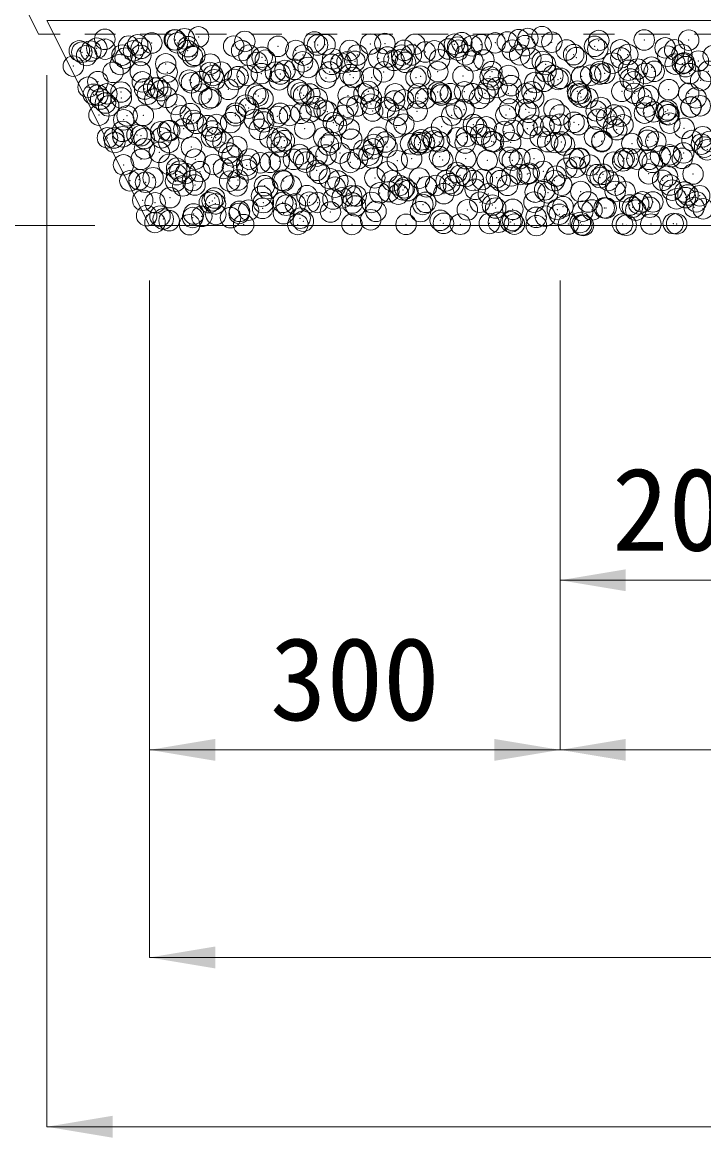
# Model space of a CAD drawing. Units: millimetres at full size, sheet at 1:30. Extents: x 47825 to 82541, y -23349 to -5561.
# Drawn here: x 75726 to 76224, y -15645 to -14829 of the extents above; entities that cross this region are included whole.
import ezdxf
from ezdxf.enums import TextEntityAlignment as Align

# ---------------------------------------------------------------- set-up
doc = ezdxf.new("R2010")
doc.units = ezdxf.units.MM
doc.header["$LTSCALE"] = 30
doc.header["$PDMODE"] = 32
doc.header["$PDSIZE"] = 15
doc.linetypes.add('USER1', pattern=[1.35, 0.75, -0.6])
doc.layers.add('ハッチング', color=7, linetype='Continuous', lineweight=5)
doc.layers.add('寸法線', color=7, linetype='Continuous', lineweight=9)
doc.styles.add('ＭＳ ゴシック', font='')
doc.styles.get('ＭＳ ゴシック').set_extended_font_data('MS Gothic')

# ---------------------------------------------------------------- blocks, each defined once
blk = doc.blocks.new('filled_arrow')
at = {"color": 0, "linetype": 'Continuous', "lineweight": -2}
blk.add_solid([(7.5, 1.25), (0, 0), (7.5, -1.25)], dxfattribs=at)

msp = doc.modelspace()

# ---------------------------------------------------------------- linework, layer by layer
at = {"layer": 'ハッチング', "linetype": 'USER1', "lineweight": 9}
msp.add_lwpolyline([(77518.69, -11117.66), (79759.87, -11117.66), (77899.87, -14837.66), (75737.51, -14837.66), (73877.5, -11117.66), (76118.69, -11117.66)], dxfattribs=at)
at = {"layer": 'ハッチング', "lineweight": 20}
msp.add_lwpolyline([(77893.69, -14827.66), (75743.69, -14827.66), (75818.69, -14977.66), (77818.69, -14977.66)], close=True, dxfattribs=at)
at = {"layer": 'ハッチング'}
for p in [(75785.93, -14841.41), (75836.75, -14841.85), (75837.56, -14841.87), (75844.17, -14841), (75854.49, -14839.64), (75888.32, -14842.97), (75939.13, -14843.41), (76046.94, -14843.81), (76080.18, -14843.38), (76088.57, -14841.7), (76095.18, -14840.83), (76105.5, -14839.47), (76112.67, -14843.54), (76146.97, -14842.3), (76180.22, -14841.88), (76212.7, -14842.03), (75767.38, -14849.87), (75769.19, -14850.87), (75775.8, -14850), (75780.09, -14847.89), (75786.12, -14848.64), (75803.37, -14846.37), (75806.93, -14849.8), (75809.98, -14845.5), (75812.57, -14848.05), (75820.31, -14844.14), (75839.09, -14843.99), (75846.48, -14849.72), (75846.87, -14846.81), (75880.12, -14846.39), (75886.03, -14849.65), (75912.61, -14846.55), (75925.58, -14849.58), (75941.47, -14845.55), (75946.91, -14845.31), (75965.13, -14849.51), (75980.15, -14844.89), (75990.7, -14844.53), (76004.67, -14849.44), (76012.64, -14845.04), (76020.19, -14850.7), (76026.8, -14849.83), (76037.13, -14848.47), (76041.52, -14844.96), (76043.86, -14847.11), (76044.22, -14849.36), (76054.38, -14846.2), (76060.99, -14845.33), (76071.32, -14843.97), (76083.77, -14849.29), (76093.09, -14846.09), (76123.32, -14849.22), (76143.91, -14846.52), (76146.25, -14848.67), (76162.87, -14849.15), (76195.47, -14847.65), (76202.42, -14849.08), (75772.73, -14853.28), (75797.26, -14859.8), (75798.57, -14852.99), (75800.91, -14855.14), (75812.28, -14853.21), (75830.5, -14859.38), (75850.14, -14854.12), (75851.83, -14853.14), (75862.99, -14859.53), (75891.38, -14853.06), (75897.29, -14858.3), (75900.96, -14854.55), (75903.3, -14856.7), (75930.53, -14857.87), (75930.93, -14852.99), (75951.82, -14859.7), (75952.52, -14855.67), (75958.43, -14858.83), (75963.02, -14858.03), (75968.76, -14857.48), (75970.48, -14852.92), (75986.01, -14855.2), (75992.62, -14854.33), (75997.32, -14856.79), (76002.94, -14852.97), (76003.34, -14856.11), (76005.68, -14858.26), (76010.03, -14852.85), (76030.57, -14856.37), (76049.58, -14852.78), (76054.91, -14857.23), (76063.05, -14856.52), (76089.13, -14852.7), (76097.36, -14855.29), (76105.73, -14857.67), (76108.07, -14859.82), (76128.68, -14852.63), (76130.6, -14854.86), (76157.3, -14858.79), (76163.09, -14855.02), (76168.23, -14852.56), (76197.39, -14853.78), (76202.83, -14859.54), (76207.78, -14852.49), (76208.11, -14859.23), (76209.44, -14858.67), (76219.77, -14857.31), (76230.63, -14853.36), (75762.96, -14861.04), (75792.01, -14865.56), (75811.96, -14865.26), (75831.56, -14865.49), (75862.78, -14865.7), (75865.12, -14867.84), (75871.11, -14865.42), (75890.06, -14867.84), (75900.39, -14866.48), (75910.66, -14865.35), (75914.35, -14866.82), (75917.64, -14864.21), (75924.25, -14863.34), (75934.57, -14861.98), (75950.21, -14865.27), (75965.16, -14867.26), (75989.76, -14865.2), (76029.31, -14865.13), (76047.74, -14868.28), (76068.86, -14865.06), (76080.98, -14867.85), (76108.41, -14864.99), (76113.47, -14868.01), (76141.07, -14867.67), (76147.77, -14866.77), (76147.96, -14864.92), (76151.4, -14866.31), (76168.65, -14864.04), (76175.26, -14863.17), (76181.02, -14866.35), (76185.58, -14861.81), (76187.51, -14864.84), (76210.45, -14861.38), (76213.5, -14866.5), (76227.06, -14864.77), (75773.78, -14876.41), (75780.89, -14872.36), (75813.37, -14872.52), (75832.02, -14875.48), (75847.67, -14871.28), (75849.27, -14873.21), (75855.88, -14872.34), (75866.2, -14870.98), (75880.92, -14870.86), (75883.45, -14868.71), (75913.41, -14871.02), (75947.71, -14869.78), (75967.5, -14869.4), (75980.95, -14869.36), (76013.44, -14869.51), (76016.73, -14868.38), (76067.55, -14868.82), (76069.89, -14870.96), (76083.02, -14875.31), (76100.27, -14873.04), (76106.89, -14872.17), (76117.21, -14870.81), (76119.12, -14869.94), (76134.46, -14868.54), (76169.94, -14870.38), (76172.28, -14872.52), (76221.5, -14871.5), (75777.63, -14881.67), (75780.9, -14882.21), (75787.51, -14881.34), (75797.83, -14879.98), (75798.06, -14884.27), (75815.08, -14877.71), (75817.18, -14881.6), (75821.69, -14876.84), (75824.6, -14876.84), (75826.94, -14878.99), (75831.3, -14883.85), (75856.73, -14881.53), (75863.79, -14884), (75876.17, -14877.97), (75896.28, -14881.45), (75898.09, -14882.77), (75926.99, -14878.4), (75929.33, -14880.55), (75931.33, -14882.34), (75935.83, -14881.38), (75963.82, -14882.5), (75975.38, -14881.31), (75978.55, -14879.53), (75998.12, -14881.26), (76014.65, -14884.32), (76014.93, -14881.24), (76020.29, -14884.65), (76029.37, -14879.96), (76031.37, -14880.84), (76031.71, -14882.11), (76031.9, -14882.04), (76038.51, -14881.17), (76048.84, -14879.81), (76054.48, -14881.17), (76059.84, -14884.58), (76063.85, -14881), (76066.09, -14877.54), (76072.7, -14876.67), (76080.94, -14881.09), (76094.03, -14881.1), (76098.16, -14879.76), (76099.39, -14884.51), (76131.4, -14879.34), (76131.76, -14881.52), (76133.58, -14881.02), (76134.1, -14883.67), (76138.94, -14884.44), (76163.89, -14879.49), (76173.13, -14880.95), (76178.49, -14884.36), (76183.33, -14882.65), (76198.19, -14878.26), (76212.68, -14880.88), (76218.04, -14884.29), (75782.99, -14885.08), (75786.42, -14887.99), (75788.76, -14890.14), (75822.54, -14885.01), (75837.99, -14889.11), (75862.09, -14884.94), (75888.81, -14889.55), (75891.15, -14891.7), (75901.64, -14884.87), (75940.38, -14890.67), (75941.19, -14884.79), (75963.53, -14891.05), (75970.14, -14890.18), (75980.47, -14888.82), (75980.74, -14884.72), (75991.19, -14891.11), (75997.72, -14886.54), (76004.33, -14885.67), (76042.76, -14892.23), (76048.54, -14892.75), (76081.78, -14892.32), (76093.58, -14892.67), (76114.27, -14892.48), (76148.57, -14891.24), (76181.82, -14890.82), (76214.3, -14890.97), (76214.54, -14890.88), (76221.15, -14890.01), (75781.69, -14896.83), (75799.81, -14900.26), (75802.27, -14897.36), (75814.17, -14896.99), (75841.82, -14897.29), (75848.47, -14895.75), (75850.63, -14900.7), (75881.37, -14897.22), (75881.72, -14895.33), (75895.16, -14900.05), (75901.77, -14899.18), (75912.1, -14897.82), (75914.21, -14895.49), (75920.92, -14897.15), (75929.35, -14895.55), (75935.96, -14894.68), (75946.28, -14893.32), (75948.51, -14894.25), (75960.47, -14897.08), (75981.75, -14893.83), (75993.54, -14893.25), (76000.02, -14897.01), (76014.24, -14893.98), (76039.57, -14896.93), (76079.12, -14896.86), (76095.92, -14894.81), (76118.67, -14896.79), (76145.15, -14893.79), (76146.17, -14899.88), (76152.78, -14899.01), (76158.22, -14896.72), (76163.11, -14897.65), (76180.36, -14895.38), (76186.97, -14894.51), (76195.97, -14894.23), (76197.29, -14893.15), (76197.77, -14896.65), (76198.31, -14896.37), (75798.86, -14908.74), (75826.79, -14909.05), (75832.1, -14908.32), (75833.4, -14908.18), (75843.73, -14906.82), (75852.97, -14902.84), (75860.98, -14904.55), (75864.59, -14908.47), (75867.59, -14903.68), (75877.91, -14902.32), (75898.89, -14907.24), (75902.2, -14901.82), (75932.13, -14906.81), (75953.02, -14902.26), (75955.36, -14904.4), (75964.62, -14906.97), (75998.92, -14905.73), (76004.58, -14903.38), (76032.17, -14905.31), (76055.4, -14903.82), (76057.74, -14905.96), (76064.65, -14905.47), (76077.8, -14908.88), (76084.41, -14908.01), (76094.73, -14906.65), (76098.96, -14904.23), (76106.97, -14904.94), (76111.98, -14904.38), (76118.59, -14903.51), (76128.92, -14902.15), (76132.2, -14903.81), (76157.79, -14905.38), (76160.13, -14907.52), (76164.69, -14903.96), (76198.99, -14902.73), (76209.36, -14906.5), (75787.89, -14913.47), (75792.61, -14913.55), (75793.25, -14916.88), (75799.22, -14912.68), (75809.54, -14911.32), (75812.45, -14911.84), (75814.79, -14913.99), (75827.44, -14913.4), (75832.8, -14916.81), (75864.02, -14912.97), (75866.99, -14913.33), (75872.35, -14916.74), (75906.54, -14913.26), (75911.9, -14916.67), (75914.84, -14913.4), (75917.18, -14915.55), (75946.09, -14913.18), (75951.44, -14916.6), (75966.41, -14914.53), (75985.64, -14913.11), (75990.99, -14916.52), (76016.04, -14917.02), (76017.22, -14914.96), (76019.57, -14917.11), (76025.19, -14913.04), (76026.36, -14915.66), (76030.54, -14916.45), (76043.61, -14913.39), (76049.34, -14917.22), (76050.22, -14912.51), (76060.55, -14911.16), (76064.74, -14912.97), (76068.79, -14916.09), (76070.09, -14916.38), (76082.58, -14916.79), (76104.29, -14912.9), (76109.64, -14916.31), (76115.07, -14916.95), (76119.61, -14916.52), (76143.84, -14912.83), (76149.19, -14916.24), (76149.37, -14915.71), (76182.62, -14915.29), (76183.39, -14912.75), (76188.74, -14916.17), (76215.1, -14915.45), (76222.94, -14912.68), (76228.29, -14916.09), (75814.97, -14921.46), (75825.84, -14924.11), (75849.27, -14920.23), (75876.66, -14924.55), (75882.52, -14919.8), (75915.01, -14919.96), (75949.31, -14918.72), (75957.99, -14924.66), (75975.24, -14922.39), (75981.85, -14921.52), (75982.55, -14918.3), (75992.18, -14920.16), (76009.43, -14917.89), (76015.04, -14918.45), (76121.95, -14918.67), (76171.18, -14917.64), (76209, -14924.49), (76222, -14918.08), (76224.34, -14920.23), (76226.25, -14922.22), (75799.66, -14933.21), (75812.53, -14929.17), (75832.9, -14932.79), (75852.08, -14929.09), (75865.39, -14932.94), (75879, -14926.69), (75891.63, -14929.02), (75899.69, -14931.71), (75906.87, -14931.39), (75913.48, -14930.52), (75923.81, -14929.16), (75928.23, -14925.67), (75931.18, -14928.95), (75932.93, -14931.28), (75941.06, -14926.89), (75947.67, -14926.02), (75965.42, -14931.44), (75970.72, -14928.88), (75979.05, -14926.11), (75981.39, -14928.25), (75999.72, -14930.2), (76010.27, -14928.81), (76030.61, -14927.23), (76032.97, -14929.78), (76049.82, -14928.74), (76065.45, -14929.94), (76081.43, -14927.67), (76083.77, -14929.81), (76089.37, -14928.66), (76099.76, -14928.7), (76128.92, -14928.59), (76133, -14928.28), (76133, -14928.79), (76140.63, -14933.49), (76157.88, -14931.22), (76164.49, -14930.35), (76165.49, -14928.43), (76168.47, -14928.52), (76174.81, -14928.99), (76183.82, -14929.23), (76186.16, -14931.37), (76192.06, -14926.72), (76198.68, -14925.85), (76199.79, -14927.2), (76208.02, -14928.45), (75838.48, -14935.7), (75838.5, -14940.39), (75840.82, -14937.84), (75845.11, -14939.52), (75855.44, -14938.16), (75872.69, -14935.89), (75879.3, -14935.02), (75889.62, -14933.66), (75890.05, -14936.82), (75940.87, -14937.26), (75943.21, -14939.4), (75992.44, -14938.38), (76043.25, -14938.81), (76045.6, -14940.96), (76050.14, -14941.69), (76083.38, -14941.26), (76089.51, -14940.23), (76094.82, -14939.94), (76096.12, -14939.35), (76106.44, -14938), (76115.87, -14941.42), (76123.69, -14935.72), (76130.3, -14934.85), (76145.64, -14940.37), (76150.17, -14940.18), (76183.42, -14939.76), (76197.21, -14941.5), (76215.9, -14939.92), (75804.31, -14944.89), (75810.93, -14944.02), (75815.77, -14945.93), (75821.25, -14942.66), (75837.7, -14945.2), (75843.05, -14948.61), (75850.07, -14944.7), (75851.87, -14947.97), (75877.25, -14945.13), (75882.6, -14948.54), (75883.32, -14944.27), (75902.69, -14948.4), (75915.81, -14944.43), (75916.8, -14945.06), (75922.15, -14948.47), (75950.11, -14943.19), (75954.26, -14949.52), (75956.35, -14944.99), (75961.7, -14948.4), (75983.35, -14942.77), (75995.9, -14944.91), (76001.25, -14948.33), (76015.84, -14942.92), (76021.14, -14949.23), (76027.75, -14948.36), (76035.45, -14944.84), (76038.07, -14947), (76040.8, -14948.25), (76055.32, -14944.73), (76061.93, -14943.86), (76072.26, -14942.5), (76075, -14944.77), (76080.35, -14948.18), (76114.54, -14944.7), (76119.9, -14948.11), (76147.98, -14942.52), (76154.09, -14944.63), (76159.45, -14948.04), (76193.64, -14944.56), (76199, -14947.97), (75833.7, -14957.26), (75866.19, -14957.42), (75900.49, -14956.18), (75905.03, -14950.55), (75933.73, -14955.76), (75959.38, -14957.36), (75966.22, -14955.91), (75969.7, -14956), (75986.95, -14953.73), (75993.56, -14952.86), (76000.52, -14954.68), (76003.89, -14951.5), (76005.08, -14949.96), (76007.42, -14952.11), (76033.77, -14954.25), (76056.64, -14951.08), (76066.25, -14954.41), (76100.56, -14953.17), (76107.46, -14951.52), (76109.8, -14953.67), (76133.8, -14952.75), (76159.03, -14952.64), (76166.29, -14952.9), (76200.59, -14951.67), (76203.77, -14958.06), (76209.85, -14953.08), (76210.38, -14957.19), (76212.19, -14955.23), (76220.71, -14955.83), (75813.69, -14959.11), (75822.78, -14960.97), (75862.33, -14960.9), (75864.51, -14959.55), (75866.85, -14961.69), (75901.33, -14965), (75901.88, -14960.82), (75916.08, -14960.67), (75918.58, -14962.73), (75925.19, -14961.86), (75935.52, -14960.5), (75941.43, -14960.75), (75952.77, -14958.23), (75966.9, -14961.11), (75969.24, -14963.25), (75980.98, -14960.68), (76018.47, -14962.23), (76020.53, -14960.61), (76050.94, -14966.16), (76060.08, -14960.54), (76069.29, -14962.67), (76071.63, -14964.81), (76084.18, -14965.73), (76099.63, -14960.47), (76116.67, -14965.89), (76120.85, -14963.79), (76139.18, -14960.39), (76142.01, -14966.19), (76150.97, -14964.65), (76152.34, -14964.84), (76169.59, -14962.56), (76171.67, -14964.23), (76176.2, -14961.69), (76178.73, -14960.32), (76184.22, -14964.23), (76186.52, -14960.33), (76216.7, -14964.39), (76218.28, -14960.25), (76223.24, -14965.35), (75816.57, -14970.4), (75826.34, -14970.69), (75828.68, -14972.84), (75832.96, -14974), (75850.21, -14971.73), (75850.87, -14969.17), (75856.82, -14970.86), (75867.14, -14969.5), (75877.9, -14971.82), (75884.12, -14968.74), (75884.39, -14967.23), (75891.01, -14966.36), (75916.61, -14968.9), (75928.72, -14972.25), (75931.06, -14974.4), (75950.91, -14967.66), (75980.29, -14973.38), (75984.15, -14967.24), (76016.64, -14967.39), (76031.11, -14973.81), (76083.97, -14973.84), (76101.22, -14971.57), (76107.83, -14970.7), (76118.15, -14969.34), (76135.4, -14967.07), (76174.01, -14966.37), (75822.63, -14975.36), (75847.95, -14977), (75887.5, -14976.93), (75927.05, -14976.86), (75966.6, -14976.79), (76006.15, -14976.72), (76033.45, -14975.96), (76045.7, -14976.64), (76067.03, -14976.07), (76073.64, -14975.2), (76082.67, -14974.94), (76085.25, -14976.57), (76101.36, -14977.64), (76124.8, -14976.5), (76133.49, -14975.37), (76134.6, -14977.22), (76135.83, -14977.52), (76164.35, -14976.43), (76167.09, -14977.37), (76185.06, -14976.5), (76201.39, -14976.14), (76203.9, -14976.36)]:
    msp.add_point(p, dxfattribs=at)
at = {"layer": '寸法線'}
for p, q in [((75743.69, -14867.66), (75743.69, -15636.61)), ((75778.69, -14977.66), (75043.77, -14977.66)), ((75818.69, -15017.66), (75818.69, -15361.01)), ((75818.69, -15017.66), (75818.69, -15512.82)), ((76118.69, -15017.66), (76118.69, -15361.01)), ((76118.69, -15017.66), (76118.69, -15236.98)), ((76118.69, -15017.66), (76118.69, -15361.01)), ((76118.69, -15236.98), (76318.69, -15236.98)), ((75818.69, -15361.01), (76118.69, -15361.01)), ((76118.69, -15361.01), (77518.69, -15361.01)), ((75818.69, -15512.82), (77818.69, -15512.82)), ((75743.69, -15636.61), (77893.69, -15636.61))]:
    msp.add_line(p, q, dxfattribs=at)

# ---------------------------------------------------------------- block references
at = {"layer": '寸法線', "xscale": 6.4, "yscale": 6.4}
for p in [(76118.69, -15236.98), (75818.69, -15361.01), (76118.69, -15361.01), (75818.69, -15512.82), (75743.69, -15636.61)]:
    msp.add_blockref('filled_arrow', p, dxfattribs=at)
at = {"layer": '寸法線', "xscale": 6.4, "yscale": 6.4, "rotation": 180}
msp.add_blockref('filled_arrow', (76118.69, -15361.01), dxfattribs=at)

# ---------------------------------------------------------------- texts
at = {"layer": '寸法線', "style": 'ＭＳ ゴシック'}
for s, p in [('200', (76218.69, -15184.98)), ('300', (75968.69, -15309.01))]:
    msp.add_text(s, height=60.76, dxfattribs=at).set_placement(p, align=Align.MIDDLE_CENTER)

doc.saveas('drawing.dxf')
